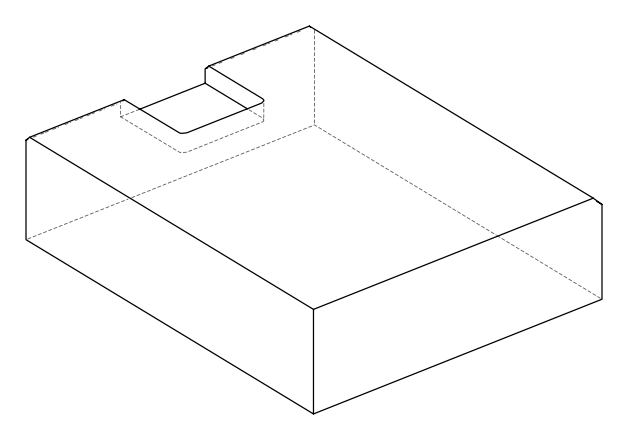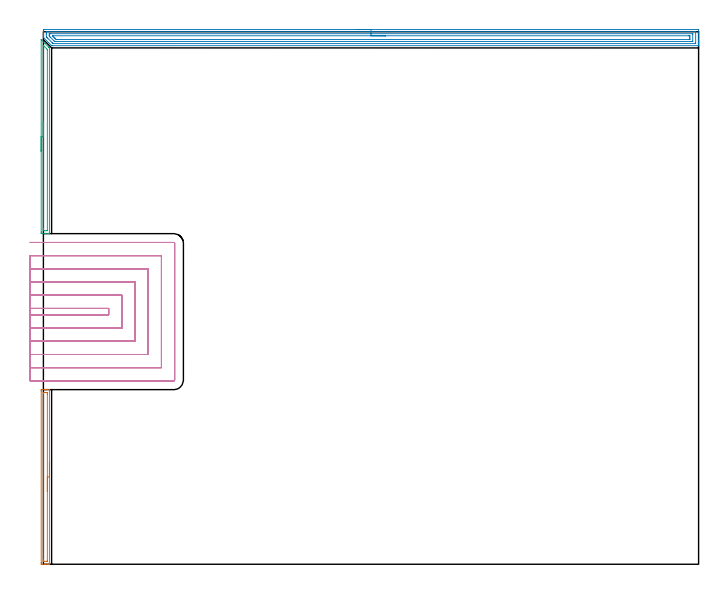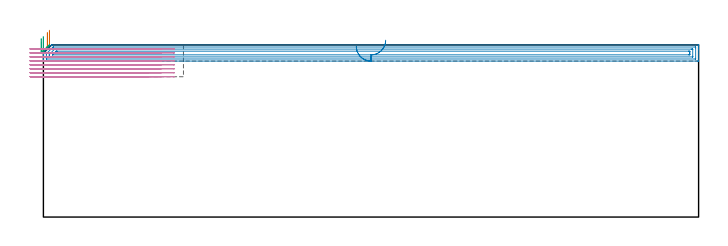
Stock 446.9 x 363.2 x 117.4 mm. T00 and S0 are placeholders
(PLAN: 4 operations, 1 tool changes, 46.7 min)
(1 AREA_MILL | FG_CHAMFER_SURFACE | UGT0205_001 | 2.1 min | 1927 mm3)
(2 AREA_MILL_1 | FG_CHAMFER_SURFACE_1 | UGT0205_001 | 14.52 min | 27039 mm3)
(3 AREA_MILL_2 | FG_CHAMFER_SURFACE_2 | UGT0205_001 | 2.28 min | 2070 mm3)
(4 MILL_SLOT | SLOT_PARTIAL_RECTANGULAR | NXT0201_011 | Follow Part, ap 3, ae 75% | 27.85 min | 219987 mm3)
(TOOL UGT0205_001 | Chamfer Mill 20 x 3 x 45 deg. | D20 FL50 Z2)
(TOOL NXT0201_011 | ENDMILL 12mm [2P460-1200-NA 1630] | D12 FL38 Z6)
(OP 1 AREA_MILL)
G17 G21 G94 G90
T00 M6
G54
G17 G0 G90 X4.1 Y69.55 S1061 M3
G43 Z127.4 H0
G94 G1 Y69.512 Z126.528 F250.
Y69.398 Z125.663
Y69.209 Z124.812
Y68.947 Z123.98
Y68.613 Z123.174
Y68.21 Z122.4
Y67.742 Z121.664
Y67.21 Z120.972
Y66.621 Z120.329
Y65.978 Z119.74
Y65.286 Z119.208
Y64.55 Z118.74
Y63.776 Z118.337
Y62.97 Z118.003
Y62.138 Z117.741
Y61.287 Z117.552
Y60.422 Z117.438
Y59.55 Z117.4
Y0.166
X4.097 Y0.01 Z117.388
X4.054 Y0.007 Z117.345
X3.672 Y0. Z116.971
X3.299 Z116.598
X2.635 Z115.93
X1.413 Z114.71
X0.855 Z114.149
X-0.926 Y0.001 Z112.37
X-1.176 Y0.003 Z112.12
X-1.491 Y0.008 Z111.805
X-1.493 Y0.043 Z111.803
X-1.499 Y0.613 Z111.801
X-1.5 Y1.189 Z111.8
Y118.17
X-1.499 Y118.487 Z111.801
X-1.493 Y119.057 Z111.803
X-1.491 Y119.092 Z111.805
X-0.926 Y119.1 Z112.37
X0.855 Z114.149
X1.413 Z114.71
X1.745 Z115.041
X2.304 Z115.6
X2.635 Z115.93
X3.299 Z116.598
X3.672 Z116.971
X4.054 Y119.093 Z117.345
X4.097 Y119.09 Z117.388
X4.1 Y118.934 Z117.4
Y59.55
X2.686 Z115.986
X2.685 Y2.298 Z115.985
X2.683 Y2.197 Z115.983
X2.678 Y2.01 Z115.978
X2.635 Y2.008 Z115.935
X2.141 Y2.001 Z115.441
X0.855 Z114.155
X0.359 Y2.003 Z113.659
X-0.035 Y2.01 Z113.265
X-0.079 Y2.399 Z113.221
X-0.082 Y2.446 Z113.218
X-0.086 Y3.292 Z113.214
Y3.342
X-0.085 Y116.802 Z113.215
X-0.083 Y116.903 Z113.217
X-0.078 Y117.09 Z113.222
X-0.035 Y117.092 Z113.265
X0.458 Y117.099 Z113.758
X1.745 Z115.045
X2.241 Y117.097 Z115.541
X2.635 Y117.09 Z115.935
X2.679 Y116.701 Z115.979
X2.682 Y116.654 Z115.982
X2.686 Y115.808 Z115.986
Y115.758
Y59.55
Y58.678 Z116.024
Y57.814 Z116.138
Y56.962 Z116.326
Y56.13 Z116.589
Y55.324 Z116.923
Y54.55 Z117.325
Y53.814 Z117.794
Y53.122 Z118.325
Y52.479 Z118.915
Y51.89 Z119.558
Y51.359 Z120.25
Y50.89 Z120.986
Y50.487 Z121.76
Y50.153 Z122.566
Y49.891 Z123.398
Y49.702 Z124.249
Y49.588 Z125.114
Y49.55 Z125.986
G0 Z127.4
M5
M2
(OP 2 AREA_MILL_1)
G17 G21 G94 G90
T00 M6
G54
G17 G0 G90 X213.45 Y364.7 S1061 M3
G43 Z127.4 H0
Z116.4
G94 G1 X213.488 Z115.528 F250.
X213.602 Z114.664
X213.791 Z113.812
X214.053 Z112.98
X214.387 Z112.174
X214.79 Z111.4
X215.258 Z110.664
X215.79 Z109.972
X216.379 Z109.329
X217.022 Z108.74
X217.714 Z108.208
X218.45 Z107.74
X219.224 Z107.337
X220.03 Z107.003
X220.862 Z106.741
X221.714 Z106.552
X222.578 Z106.438
X223.45 Z106.4
X446.285
X446.585 Y364.697 Z106.402
X446.89 Y364.692 Z106.406
X446.9 Y364.382 Z106.715
Y356.971 Z114.124
Y356.415 Z114.682
Y356.079 Z115.017
Y355.523 Z115.573
Y355.187 Z115.908
Y354.515 Z116.584
Y354.149 Z116.951
X446.897 Y353.755 Z117.336
X446.894 Y353.705 Z117.385
X446.892 Y353.702 Z117.388
X446.732 Y353.7 Z117.4
X5.974
X5.597 Y353.705 Z117.391
X5.483 Y353.815 Z117.282
X0.1 Y359.2 Z111.898
X0.01 Y359.292 Z111.804
X0. Y359.536 Z111.563
Y359.865 Z111.234
Y360.538 Z110.557
Y361.765 Z109.331
Y362.321 Z108.773
Y363.827 Z107.269
X0.002 Y364.105 Z106.991
X0.007 Y364.691 Z106.405
X0.026 Y364.693 Z106.403
X0.615 Y364.7 Z106.4
X223.45
Y363.286 Z107.814
X444.572
X444.718 Y363.284 Z107.816
X444.815 Y363.282 Z107.818
X444.886 Y363.279 Z107.821
X444.89 Y363.268 Z107.832
X444.893 Y363.213 Z107.887
X444.899 Y362.813 Z108.287
Y355.679 Z115.421
X444.892 Y355.187 Z115.913
X444.89 Y355.139 Z115.961
X444.881 Y355.121 Z115.979
X444.572 Y355.114 Z115.986
X6.867 Y355.115 Z115.985
X6.794 Y355.117 Z115.983
X6.652 Y355.121 Z115.979
X6.575 Y355.187 Z115.913
X5.974 Y355.778 Z115.322
X2.995 Y358.754 Z112.346
X2.401 Y359.35 Z111.75
X2.111 Y359.646 Z111.454
X2.015 Y359.747 Z111.353
X2.009 Y359.846 Z111.254
X2.002 Y360.044 Z111.056
X2. Y361.429 Z109.671
Y362.321 Z108.779
X2.001 Y362.721 Z108.379
X2.008 Y363.213 Z107.887
X2.01 Y363.261 Z107.839
X2.019 Y363.279 Z107.821
X2.328 Y363.286 Z107.814
X223.45
Y361.872 Z109.228
X442.713 Y361.871 Z109.229
X442.86 Y361.87 Z109.23
X442.884 Y361.868 Z109.232
X442.89 Y361.866 Z109.234
X442.893 Y361.841 Z109.259
X442.898 Y361.741 Z109.359
X442.899 Y361.616 Z109.484
X442.9 Y361.429 Z109.671
X442.899 Y356.785 Z114.315
X442.893 Y356.597 Z114.503
X442.89 Y356.546 Z114.554
X442.874 Y356.535 Z114.565
X442.823 Y356.533 Z114.567
X442.713 Y356.531 Z114.569
X442.262 Y356.529 Z114.571
X441.819 Y356.528 Z114.572
X8.653 Y356.529 Z114.571
X8.202 Y356.53 Z114.57
X7.76 Y356.534 Z114.566
X7.699 Y356.535 Z114.565
X7.666 Y356.545 Z114.555
X7.633 Y356.575 Z114.525
X7.496 Y356.706 Z114.394
X7.229 Y356.971 Z114.129
X4.554 Y359.646 Z111.454
X4.187 Y360.016 Z111.084
X4.065 Y360.147 Z110.953
X4.01 Y360.227 Z110.873
X4.006 Y360.351 Z110.749
X4.002 Y360.538 Z110.562
X4. Y360.724 Z110.376
Y361.429 Z109.671
X4.001 Y361.615 Z109.485
X4.007 Y361.803 Z109.297
X4.01 Y361.854 Z109.246
X4.026 Y361.865 Z109.235
X4.077 Y361.867 Z109.233
X4.187 Y361.869 Z109.231
X4.638 Y361.871 Z109.229
X5.081 Y361.872 Z109.228
X223.45
Y360.457 Z110.643
X440.114
X440.854 Y360.45 Z110.65
X440.89 Y360.449 Z110.651
X440.893 Y360.403 Z110.697
X440.897 Y360.299 Z110.801
X440.899 Y360.09 Z111.01
X440.9 Y359.672 Z111.428
Y358.78 Z112.32
X440.899 Y358.321 Z112.779
X440.897 Y358.105 Z112.995
X440.893 Y357.997 Z113.103
X440.89 Y357.95 Z113.15
X440.841 Y357.948 Z113.152
X440.033 Y357.943 Z113.157
X439.953
X9.466
X9.059 Y357.944 Z113.156
X8.856 Y357.946 Z113.154
X8.756 Y357.949 Z113.151
X8.709 Y357.952 Z113.148
X8.653 Y358.002 Z113.098
X7.895 Y358.754 Z112.346
X7.76 Y358.889 Z112.211
X7.003 Y359.646 Z111.454
X6.867 Y359.782 Z111.318
X6.239 Y360.42 Z110.68
X6.21 Y360.45 Z110.65
X6.236 Y360.452 Z110.648
X6.326 Y360.455 Z110.645
X6.506 Y360.457 Z110.643
X223.45
X224.322 Z110.681
X225.186 Z110.795
X226.038 Z110.983
X226.87 Z111.246
X227.676 Z111.58
X228.45 Z111.982
X229.186 Z112.451
X229.878 Z112.982
X230.521 Z113.572
X231.11 Z114.215
X231.642 Z114.907
X232.11 Z115.643
X232.513 Z116.416
X232.847 Z117.222
X233.109 Z118.054
X233.298 Z118.906
X233.412 Z119.771
X233.45 Z120.643
G0 Z127.4
M5
M2
(OP 3 AREA_MILL_2)
G17 G21 G94 G90
T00 M6
G54
G17 G0 G90 X-1.5 Y281.65 S1061 M3
G43 Z127.4 H0
Z121.8
G94 G1 Y281.688 Z120.928 F250.
Y281.802 Z120.063
Y281.991 Z119.212
Y282.253 Z118.38
Y282.587 Z117.574
Y282.99 Z116.8
Y283.458 Z116.064
Y283.99 Z115.372
Y284.579 Z114.729
Y285.222 Z114.14
Y285.914 Z113.608
Y286.65 Z113.14
Y287.424 Z112.737
Y288.23 Z112.403
Y289.062 Z112.141
Y289.914 Z111.952
Y290.778 Z111.838
Y291.65 Z111.8
Y357.673
X-1.498 Y357.797 Z111.799
X-1.496 Z111.802
X1.125 Y355.176 Z114.424
X3.557 Y352.743 Z116.856
X3.853 Y352.447 Z117.152
X4.098 Y352.195 Z117.388
X4.1 Y351.851 Z117.4
Y225.651
X4.097 Y225.51 Z117.388
X4.058 Y225.507 Z117.349
X3.71 Y225.5 Z117.009
X3.24 Z116.539
X2.635 Z115.93
X1.443 Z114.74
X0.855 Z114.149
X-0.926 Y225.501 Z112.37
X-1.176 Y225.503 Z112.12
X-1.491 Y225.507 Z111.805
X-1.493 Y225.529 Z111.803
X-1.499 Y226.097 Z111.801
X-1.5 Y226.673 Z111.8
Y291.65
X-0.086 Z113.214
X-0.085 Y353.736 Z113.215
X-0.083 Y353.837 Z113.217
X-0.079 Y353.903 Z113.221
X-0.077 Y353.918 Z113.223
X-0.073 Y353.916 Z113.227
X-0.035 Y353.883 Z113.265
X0.215 Y353.635 Z113.515
X0.855 Y352.996 Z114.155
X1.999 Y351.851 Z115.299
X2.635 Y351.212 Z115.935
X2.664 Y351.179 Z115.964
X2.676 Y351.163 Z115.976
X2.68 Y351.11 Z115.98
X2.684 Y351.01 Z115.984
X2.685 Y350.96 Z115.985
X2.686 Y350.909 Z115.986
X2.685 Y227.78 Z115.985
X2.682 Y227.68 Z115.982
X2.676 Y227.51 Z115.976
X2.635 Y227.508 Z115.935
X2.124 Y227.501 Z115.424
X0.855 Z114.155
X0.342 Y227.503 Z113.642
X-0.035 Y227.51 Z113.265
X-0.079 Y227.881 Z113.221
X-0.082 Y227.928 Z113.218
X-0.086 Y228.773 Z113.214
Y228.823
Y291.65
Y292.522 Z113.252
Y293.386 Z113.366
Y294.238 Z113.555
Y295.07 Z113.817
Y295.876 Z114.151
Y296.65 Z114.554
Y297.386 Z115.023
Y298.078 Z115.554
Y298.721 Z116.143
Y299.31 Z116.786
Y299.842 Z117.478
Y300.31 Z118.214
Y300.713 Z118.988
Y301.047 Z119.794
Y301.309 Z120.626
Y301.498 Z121.478
Y301.612 Z122.343
Y301.65 Z123.214
G0 Z127.4
M5
M2
(OP 4 MILL_SLOT)
G17 G21 G94 G90
T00 M6
G54
G17 G0 G90 X-9. Y170.1 S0 M3
G43 Z127.4 H1
Z114.687
G94 G1 X-6. F250.
X44.5 F500.
Y174.5
X-6.
X-9. F250.
Y161.1
X-6.
X53.5 F500.
Y183.5
X-6.
X-9. F250.
Y152.1
X-6.
X62.5 F500.
Y192.5
X-6.
X-9. F250.
Y143.1
X-6.
X71.5 F500.
Y201.5
X-6.
X-9. F250.
Y134.1
X-6.
X80.5 F500.
Y210.5
X-6.
X-9. F250.
Y125.1
X-6.
X88.9 F500.
G3 X89.5 Y125.7 R0.6
G1 Y218.9
G3 X88.9 Y219.5 R0.6
G1 X-6.
X-9. F250.
G0 Y170.1 Z111.975
G1 X-6.
X44.5 F500.
Y174.5
X-6.
X-9. F250.
Y161.1
X-6.
X53.5 F500.
Y183.5
X-6.
X-9. F250.
Y152.1
X-6.
X62.5 F500.
Y192.5
X-6.
X-9. F250.
Y143.1
X-6.
X71.5 F500.
Y201.5
X-6.
X-9. F250.
Y134.1
X-6.
X80.5 F500.
Y210.5
X-6.
X-9. F250.
Y125.1
X-6.
X88.9 F500.
G3 X89.5 Y125.7 R0.6
G1 Y218.9
G3 X88.9 Y219.5 R0.6
G1 X-6.
X-9. F250.
G0 Y170.1 Z109.262
G1 X-6.
X44.5 F500.
Y174.5
X-6.
X-9. F250.
Y161.1
X-6.
X53.5 F500.
Y183.5
X-6.
X-9. F250.
Y152.1
X-6.
X62.5 F500.
Y192.5
X-6.
X-9. F250.
Y143.1
X-6.
X71.5 F500.
Y201.5
X-6.
X-9. F250.
Y134.1
X-6.
X80.5 F500.
Y210.5
X-6.
X-9. F250.
Y125.1
X-6.
X88.9 F500.
G3 X89.5 Y125.7 R0.6
G1 Y218.9
G3 X88.9 Y219.5 R0.6
G1 X-6.
X-9. F250.
G0 Y170.1 Z106.55
G1 X-6.
X44.5 F500.
Y174.5
X-6.
X-9. F250.
Y161.1
X-6.
X53.5 F500.
Y183.5
X-6.
X-9. F250.
Y152.1
X-6.
X62.5 F500.
Y192.5
X-6.
X-9. F250.
Y143.1
X-6.
X71.5 F500.
Y201.5
X-6.
X-9. F250.
Y134.1
X-6.
X80.5 F500.
Y210.5
X-6.
X-9. F250.
Y125.1
X-6.
X88.9 F500.
G3 X89.5 Y125.7 R0.6
G1 Y218.9
G3 X88.9 Y219.5 R0.6
G1 X-6.
X-9. F250.
G0 Y170.1 Z103.837
G1 X-6.
X44.5 F500.
Y174.5
X-6.
X-9. F250.
Y161.1
X-6.
X53.5 F500.
Y183.5
X-6.
X-9. F250.
Y152.1
X-6.
X62.5 F500.
Y192.5
X-6.
X-9. F250.
Y143.1
X-6.
X71.5 F500.
Y201.5
X-6.
X-9. F250.
Y134.1
X-6.
X80.5 F500.
Y210.5
X-6.
X-9. F250.
Y125.1
X-6.
X88.9 F500.
G3 X89.5 Y125.7 R0.6
G1 Y218.9
G3 X88.9 Y219.5 R0.6
G1 X-6.
X-9. F250.
G0 Y170.1 Z101.125
G1 X-6.
X44.5 F500.
Y174.5
X-6.
X-9. F250.
Y161.1
X-6.
X53.5 F500.
Y183.5
X-6.
X-9. F250.
Y152.1
X-6.
X62.5 F500.
Y192.5
X-6.
X-9. F250.
Y143.1
X-6.
X71.5 F500.
Y201.5
X-6.
X-9. F250.
Y134.1
X-6.
X80.5 F500.
Y210.5
X-6.
X-9. F250.
Y125.1
X-6.
X88.9 F500.
G3 X89.5 Y125.7 R0.6
G1 Y218.9
G3 X88.9 Y219.5 R0.6
G1 X-6.
X-9. F250.
G0 Y170.1 Z98.412
G1 X-6.
X44.5 F500.
Y174.5
X-6.
X-9. F250.
Y161.1
X-6.
X53.5 F500.
Y183.5
X-6.
X-9. F250.
Y152.1
X-6.
X62.5 F500.
Y192.5
X-6.
X-9. F250.
Y143.1
X-6.
X71.5 F500.
Y201.5
X-6.
X-9. F250.
Y134.1
X-6.
X80.5 F500.
Y210.5
X-6.
X-9. F250.
Y125.1
X-6.
X88.9 F500.
G3 X89.5 Y125.7 R0.6
G1 Y218.9
G3 X88.9 Y219.5 R0.6
G1 X-6.
X-9. F250.
G0 Y170.1 Z95.7
G1 X-6.
X44.5 F500.
Y174.5
X-6.
X-9. F250.
Y161.1
X-6.
X53.5 F500.
Y183.5
X-6.
X-9. F250.
Y152.1
X-6.
X62.5 F500.
Y192.5
X-6.
X-9. F250.
Y143.1
X-6.
X71.5 F500.
Y201.5
X-6.
X-9. F250.
Y134.1
X-6.
X80.5 F500.
Y210.5
X-6.
X-9. F250.
Y125.1
X-6.
X88.9 F500.
G3 X89.5 Y125.7 R0.6
G1 Y218.9
G3 X88.9 Y219.5 R0.6
G1 X-6.
X-9. F250.
G0 Z127.4
M5
M2
